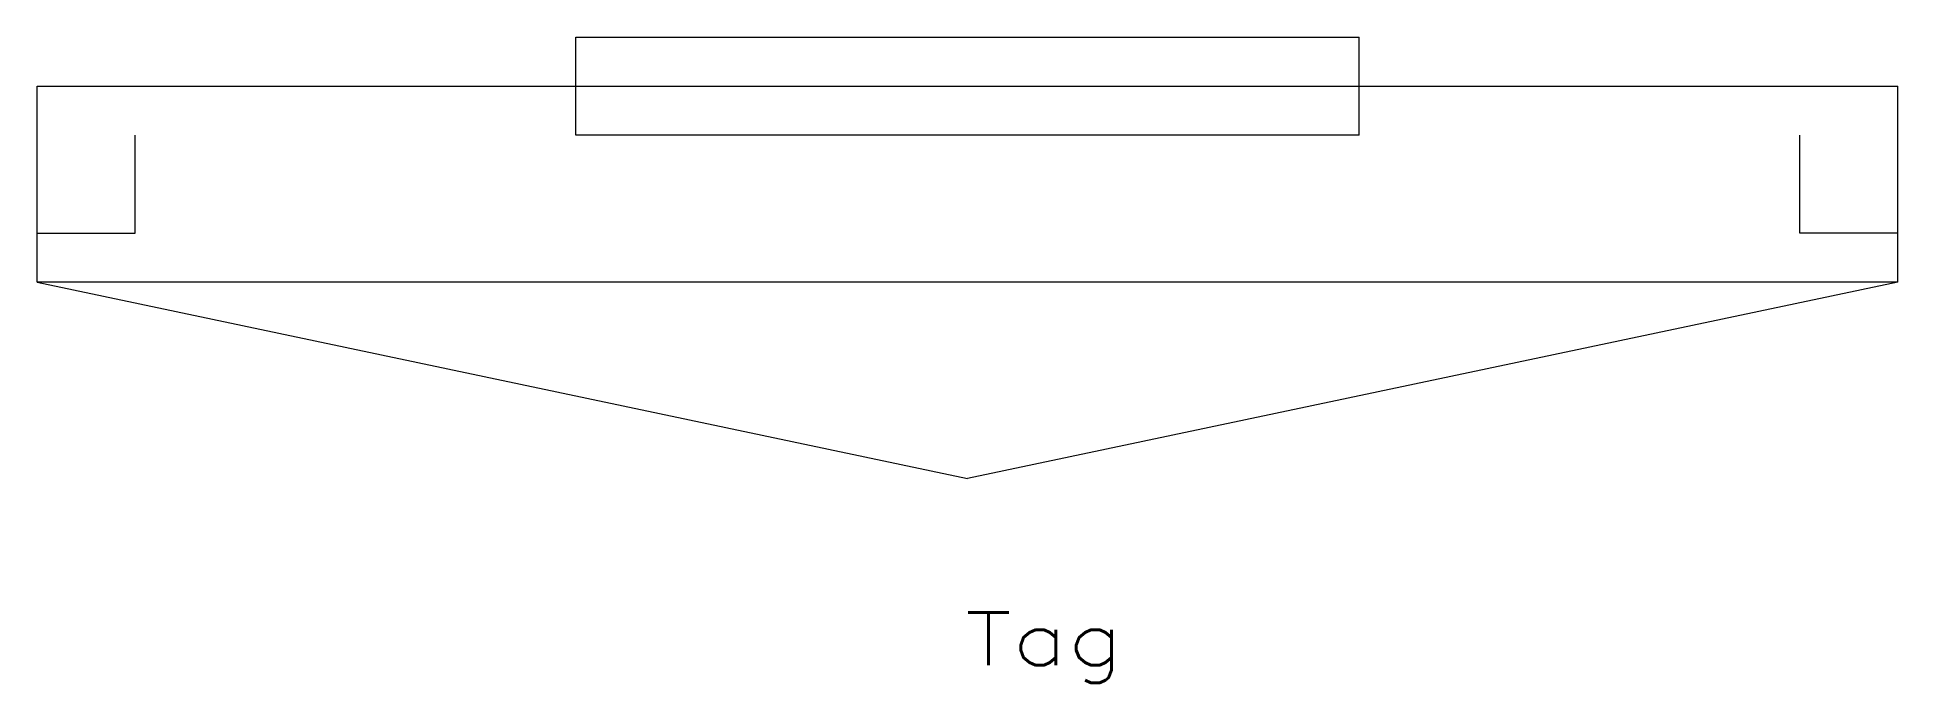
# Model space of a CAD drawing. Header units: inches. Extents: x -22.3 to 22.5, y -10.2 to 5.3.
import ezdxf
from ezdxf.enums import TextEntityAlignment as Align

# ---------------------------------------------------------------- set-up
doc = ezdxf.new("R2010")
doc.units = ezdxf.units.IN
doc.header["$MEASUREMENT"] = 0
doc.layers.get('0').update_dxf_attribs({"lineweight": 0})
doc.styles.get("Standard").update_dxf_attribs({"font": 'TXT.SHX'})

msp = doc.modelspace()

# ---------------------------------------------------------------- linework, layer by layer
for p, q in [((-9.368, 2.979), (-9.368, 5.339)), ((-9.368, 5.339), (9.512, 5.339)), ((9.512, 2.979), (9.512, 5.339)), ((-22.348, 4.159), (22.493, 4.159)), ((-22.348, -0.561), (-22.348, 4.159)), ((22.493, -0.561), (22.493, 4.159)), ((-19.988, 0.619), (-19.988, 2.979)), ((9.512, 2.979), (-9.368, 2.979)), ((20.133, 0.619), (20.133, 2.979)), ((-22.348, 0.619), (-19.988, 0.619)), ((22.493, 0.619), (20.133, 0.619)), ((22.493, -0.561), (-22.348, -0.561)), ((-22.348, -0.561), (0.072, -5.281)), ((22.493, -0.561), (0.072, -5.281))]:
    msp.add_line(p, q)

# ---------------------------------------------------------------- texts
at = {"color": 7, "linetype": 'Continuous', "width": 1.166667}
msp.add_text('Tag', height=1.27, dxfattribs=at).set_placement((0.014, -9.779), (3.824, -9.779), align=Align.FIT)

doc.saveas('drawing.dxf')
